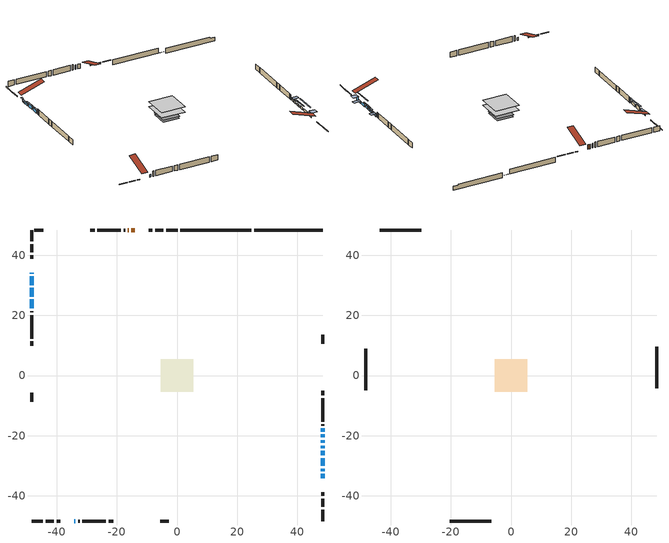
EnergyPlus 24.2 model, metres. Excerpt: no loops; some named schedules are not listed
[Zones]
conditioned space
 floor outside (Floor1 construction): -0.9,-0.9 -0.9,0.9 0.9,0.9 0.9,-0.9 z1.42
 floor adiabatic (AdiabaticFloorConstruction): -5.45,-5.45 -5.45,5.45 5.45,5.45 5.45,-5.45 z1.42
 floor foundation (Slab1 construction): -3.71,-3.71 -3.71,3.71 3.71,3.71 3.71,-3.71 z-1.81
 floor foundation (Slab1 construction 1): -3.78,-3.78 -3.78,3.78 3.78,3.78 3.78,-3.78 z-0.87
 wall outside (RimJoist1 construction): 0.17,48.36 -3.57,48.36 / -48.36,-48.36 -44.61,-48.36 / -48.36,48.36 -48.36,44.61 / 48.36,-48.36 48.36,-44.61 z1.42:1.72
 wall outside (RimJoist2 construction): -4.5,48.36 -7.22,48.36 / -43.69,-48.36 -40.97,-48.36 / -48.36,43.69 -48.36,40.97 / 48.36,-43.69 48.36,-40.97 z1.42:1.72
 wall outside (RimJoist3 construction): -8.15,48.36 -9.33,48.36 / -40.04,-48.36 -38.86,-48.36 / -48.36,40.04 -48.36,38.86 / 48.36,-40.04 48.36,-38.86 z1.42:1.72
 wall outside (AdiabaticWallConstruction 1): -13.98,48.36 -15.13,48.36 / -16.06,48.36 -16.35,48.36 z1.42:3.45
 wall outside (AdiabaticWallConstruction): -48.36,34.2 -48.36,33.9 z1.42:2.59; 48.36,-34.2 48.36,-32.73 z1.42:3.35; 48.36,-31.8 48.36,-30.94 z1.42:2.03; -34.2,-48.36 -33.77,-48.36 z1.42:2.64; 48.36,-30.01 48.36,-27.47 z1.42:2.44; -48.36,32.97 -48.36,30.02 z1.42:2.39; 48.36,-26.54 48.36,-25.07 / -48.36,25.27 -48.36,22.33 z1.42:2.54; 48.36,-24.14 48.36,-23.27 / 48.36,-22.35 48.36,-21.48 z1.42:2.18; -48.36,29.1 -48.36,26.2 z1.42:3.05; 48.36,-20.55 48.36,-19.6 z1.42:2.52; 48.36,-18.67 48.36,-17.6 z1.42:2.49
 wall outside (Wall1 construction): -17.28,48.36 -17.72,48.36 / -32.84,-48.36 -32.4,-48.36 / -48.36,21.4 -48.36,20.96 / 48.36,-16.67 48.36,-16.24 z1.42:3.86
 wall outside (Wall2 construction): -18.65,48.36 -26.44,48.36 / -31.48,-48.36 -23.68,-48.36 / -48.36,20.03 -48.36,12.24 / 48.36,-15.31 48.36,-7.51 z1.42:3.86
 wall outside (Wall3 construction): -27.37,48.36 -28.87,48.36 / -22.75,-48.36 -21.25,-48.36 / -48.36,11.31 -48.36,9.81 / 48.36,-6.58 48.36,-5.09 z1.42:3.86
 wall outside (Wall5 construction): -44.48,48.36 -47.43,48.36 / -5.64,-48.36 -2.69,-48.36 / -48.36,-5.8 -48.36,-8.76 / 48.36,10.53 48.36,13.48 z1.42:3.86
 wall foundation (FoundationWall1 construction): 25.65,48.36,-1.81 25.65,48.36,0.48 46.09,48.36,0.48 46.09,48.36,0.02 48.36,48.36,0.02 48.36,48.36,-1.81
 wall foundation (FoundationWall2 construction): 1.1,48.36,-0.87 1.1,48.36,1.42 22.25,48.36,1.42 22.25,48.36,-0.77 24.73,48.36,-0.77 24.73,48.36,-0.87
 window (WindowConstruction 7): -48.36,34.2 -48.36,33.9 z1.42:2.59
 window (WindowConstruction 6): 48.36,-34.2 48.36,-32.73 z1.42:3.35
 window (WindowConstruction 9): 48.36,-31.8 48.36,-30.94 z1.42:2.03
 window (WindowConstruction 10): -34.2,-48.36 -33.77,-48.36 z1.42:2.64
 window (WindowConstruction 11): 48.36,-30.01 48.36,-27.47 z1.42:2.43
 window (WindowConstruction 12): -48.36,32.97 -48.36,30.03 z1.42:2.39
 window (WindowConstruction): 48.36,-26.54 48.36,-25.07 z1.42:2.54
 window (WindowConstruction 1): 48.36,-24.14 48.36,-23.27 z1.42:2.18
 window (WindowConstruction 2): 48.36,-22.35 48.36,-21.48 z1.42:2.18
 window (WindowConstruction 3): -48.36,29.1 -48.36,26.2 z1.42:3.04
 window (WindowConstruction 4): -48.36,25.27 -48.36,22.33 z1.42:2.54
 window (WindowConstruction 8): 48.36,-20.55 48.36,-19.6 z1.42:2.52
 window (WindowConstruction 5): 48.36,-18.67 48.36,-17.6 z1.42:2.49
 door (Door): -13.98,48.36 -15.13,48.36 z1.42:3.45
 door (Door 1): -16.06,48.36 -16.35,48.36 z1.42:3.45
 ceiling adiabatic (AdiabaticFloorConstruction): 5.45,-5.45 5.45,5.45 -5.45,5.45 -5.45,-5.45 z1.42
attic - vented
 floor to conditioned space (Floor2 construction Reversed): -5.45,-5.45 -5.45,5.45 5.45,5.45 5.45,-5.45 z3.86
 wall outside (Wall4 construction): -29.8,48.36 -43.55,48.36 / -20.33,-48.36 -6.57,-48.36 / -48.36,8.88 -48.36,-4.87 / 48.36,-4.16 48.36,9.6 z1.42:3.86
 roof outside (Roof1 construction): -13.06,48.36,3.86 -13.06,37.74,7.4 -10.26,37.74,7.4 -10.26,48.36,3.86; -35.13,-48.36,3.86 -35.13,-37.74,7.4 -37.93,-37.74,7.4 -37.93,-48.36,3.86; -48.36,35.13,3.86 -37.74,35.13,7.4 -37.74,37.93,7.4 -48.36,37.93,3.86; 48.36,-35.13,3.86 37.74,-35.13,7.4 37.74,-37.93,7.4 48.36,-37.93,3.86
shading: -48.36,33.44 -48.36,34.66 -48.97,34.66 -48.97,33.44 z3.05; 48.36,-32.43 48.36,-34.5 50.8,-34.5 50.8,-32.43 z3.65; 48.36,-30.64 48.36,-32.1 51.41,-32.1 51.41,-30.64 z2.33; 48.36,-24.42 48.36,-33.06 48.66,-33.06 48.66,-24.42 z5.49; -48.36,29.73 -48.36,33.27 -48.97,33.27 -48.97,29.73 z2.68; 48.36,-24.16 48.36,-27.45 48.66,-27.45 48.66,-24.16 z3.45; 48.36,-22.05 48.36,-25.36 48.66,-25.36 48.66,-22.05 z3.4; 48.36,-20.57 48.36,-23.26 48.66,-23.26 48.66,-20.57 z3.09; -48.36,25.74 -48.36,29.56 -48.97,29.56 -48.97,25.74 z3.5; -48.36,21.42 -48.36,26.18 -48.66,26.18 -48.66,21.42 z3.45; 48.36,-19.4 48.36,-20.75 48.77,-20.75 48.77,-19.4 z2.72; 48.36,-17.3 48.36,-18.97 50.8,-18.97 50.8,-17.3 z2.79
[Building]
Building 1: Terrain=Suburbs
[Site:Location]
Halifax Intl AP_NS: Latitude {deg}=44.88; Longitude {deg}=-63.51; Time Zone {hr}=-4; Elevation {m}=145; Keep Site Location Information=Yes
[Site:GroundTemperature:Shallow]
3.15511, 1.33576, 1.19006, 2.05344, 5.51939, 8.9692, 11.96, 13.8546, 14.0156, 12.4746, 9.56009, 6.2161
[Site:WaterMainsTemperature]
Calculation Method=Schedule; Temperature Schedule=mains temperature schedule
[Material] Roughness=Rough; Thermal Absorptance=0.9
Name | Thickness {m} | Conductivity {W/m-K} | Density {kg/m3} | Specific Heat {J/kg-K} | Solar Absorptance | Visible Absorptance
asphalt or fiberglass shingles | 0.00635 | 0.162714 | 1121.4 | 1465.45 | 0.4 | 0.4
ceiling loosefill ins | 0.169333 | 0.0480833 | 16.02 | 1046.75 | 0.7 | 0.7
ceiling stud and cavity | 0.1397 | 0.078474 | 65.682 | 1177.47 | 0.7 | 0.7
concrete 4.0 in. | 0.1016 | 1.803125 | 2242.8 | 837.4 | 0.7 | 0.7
concrete 8.0 in. | 0.2032 | 1.803125 | 2242.8 | 837.4 | 0.7 | 0.7
door material | 0.04445 | 0.188738 | 512.64 | 1214.23 | 0.7 | 0.7
exterior vertical ins | 0.0813282 | 0.029427 | 32.04 | 1214.23 | 0.7 | 0.7
floor covering | 0.0127 | 0.0433444 | 54.468 | 1339.84 | 0.6 | 0.6
floor rigid ins; wall rigid ins | 0.051816 | 0.029427 | 32.04 | 1214.23 | 0.7 | 0.7
floor rigid ins 1; wall rigid ins 1 | 0.512978 | 0.029427 | 32.04 | 1214.23 | 0.7 | 0.7
floor stud and cavity | 0.1397 | 0.0835838 | 92.3553 | 1139.71 | 0.7 | 0.7
floor stud and cavity 1 | 0.1397 | 1.75129 | 37.0049 | 1207.88 | 0.7 | 0.7
furniture material conditioned space 1 | 0.1524 | 0.115458 | 640.8 | 1214.23 | 0.6 | 0.6
gypsum board | 0.0127 | 0.160291 | 801 | 837.4 | 0.6 | 0.6
gypsum board 1 | 0.0127 | 0.160291 | 801 | 837.4 | 0.7 | 0.7
osb sheathing 0.5 in. | 0.0127 | 0.115458 | 512.64 | 1214.23 | 0.7 | 0.7
osb sheathing 0.75 in. | 0.01905 | 0.115458 | 512.64 | 1214.23 | 0.7 | 0.7
osb sheathing 2.0 in. | 0.0508 | 0.115458 | 512.64 | 1214.23 | 0.7 | 0.7
rim joist rigid ins | 0.103632 | 0.029427 | 32.04 | 1214.23 | 0.7 | 0.7
rim joist stud and cavity | 0.0508 | 0.0292721 | 125.044 | 1163.47 | 0.6 | 0.6
rim joist stud and cavity 1 | 0.0508 | 0.0629116 | 125.044 | 1163.47 | 0.6 | 0.6
rim joist stud and cavity 2 | 0.0508 | 0.0589281 | 125.044 | 1163.47 | 0.6 | 0.6
wall stud and cavity | 0.1397 | 0.583408 | 139.0536 | 1170.24 | 0.7 | 0.7
wall stud and cavity 1 | 0.1397 | 0.196872 | 139.0536 | 1170.24 | 0.7 | 0.7
wall stud and cavity 2 | 0.1397 | 0.21101 | 139.0536 | 1170.24 | 0.7 | 0.7
wall stud and cavity 3 | 0.0889 | 6.9971 | 50.32683 | 1063.81 | 0.6 | 0.6
wall stud and cavity 4 | 0.1397 | 0.187541 | 139.0536 | 1170.24 | 0.7 | 0.7
wall stud and cavity 5 | 0.0889 | 0.380278 | 52.3479 | 1209.89 | 0.7 | 0.7
wall stud and cavity 6 | 0.0889 | 0.391764 | 83.0341 | 1211.67 | 0.7 | 0.7
wood siding | 0.0254 | 0.102417 | 544.68 | 1172.36 | 0.4 | 0.4
wood siding 1 | 0.00254 | 0.102417 | 544.68 | 1172.36 | 0.4 | 0.4
wood siding 2; wood siding 3; wood siding 4 | 0.0254 | 0.102417 | 544.68 | 1172.36 | 0.7 | 0.7
[WindowMaterial:SimpleGlazingSystem]
Name | U-Factor {W/m2-K} | Solar Heat Gain Coefficient
WindowMaterial | 2.84979 | 0.66
WindowMaterial 1 | 3.03659 | 0.48
WindowMaterial 2 | 3.29438 | 0.7
WindowMaterial 3 | 3.003662 | 0.54
WindowMaterial 4 | 2.9395 | 0.62
WindowMaterial 5 | 3.318791 | 0.53
WindowMaterial 6 | 3.30346 | 0.65
WindowMaterial 7 | 3.04284 | 0.46
WindowMaterial 8 | 2.98833 | 0.56
WindowMaterial 9 | 2.84865 | 0.65
[Construction]
AdiabaticFloorConstruction: floor stud and cavity 1, floor rigid ins 1, osb sheathing 0.75 in., floor covering
AdiabaticWallConstruction: wood siding 3, wall rigid ins 1, wall stud and cavity 5, gypsum board
AdiabaticWallConstruction 1: wood siding 4, wall rigid ins 1, wall stud and cavity 5, gypsum board
Door; Door 1: door material
Floor1 construction: floor stud and cavity, floor rigid ins, osb sheathing 0.75 in., floor covering
Floor2 construction Reversed: gypsum board, ceiling stud and cavity, ceiling loosefill ins
FoundationWall1 construction: concrete 8.0 in.
FoundationWall2 construction: concrete 8.0 in., gypsum board 1
furniture construction conditioned space 1: furniture material conditioned space 1
PartitionWallConstruction: gypsum board, wall stud and cavity 6, gypsum board
RimJoist1 construction: wood siding 2, osb sheathing 2.0 in., rim joist stud and cavity
RimJoist2 construction: wood siding 2, rim joist rigid ins, osb sheathing 2.0 in., rim joist stud and cavity 1
RimJoist3 construction: wood siding 2, rim joist rigid ins, osb sheathing 2.0 in., rim joist stud and cavity 2
Roof1 construction: asphalt or fiberglass shingles
Slab1 construction; Slab1 construction 1: concrete 4.0 in.
Wall1 construction: wood siding, wall rigid ins, osb sheathing 0.5 in., wall stud and cavity, gypsum board
Wall2 construction: wood siding, wall rigid ins, osb sheathing 0.5 in., wall stud and cavity 1, gypsum board
Wall3 construction: wood siding, wall rigid ins, osb sheathing 0.5 in., wall stud and cavity 2, gypsum board
Wall4 construction: wood siding 1, wall stud and cavity 3
Wall5 construction: wood siding, wall rigid ins, osb sheathing 0.5 in., wall stud and cavity 4, gypsum board
WindowConstruction; WindowConstruction 4: WindowMaterial
WindowConstruction 1; WindowConstruction 2: WindowMaterial 1
WindowConstruction 10; WindowConstruction 9: WindowMaterial 7
WindowConstruction 11: WindowMaterial 8
WindowConstruction 12: WindowMaterial 9
WindowConstruction 3: WindowMaterial 2
WindowConstruction 5: WindowMaterial 3
WindowConstruction 6: WindowMaterial 4
WindowConstruction 7: WindowMaterial 5
WindowConstruction 8: WindowMaterial 6
[Zone] Multiplier=1; Part of Total Floor Area=Yes
Name | Volume {m3}
attic - vented | 68.3057
conditioned space | 550.7
[Space]
Name | Zone | Volume {m3}
attic - vented 1 | attic - vented | 68.3057
conditioned space 1 | conditioned space | 550.7
[ZoneInfiltration:EffectiveLeakageArea]
infil attic - vented 1: Zone or Space=attic - vented 1; Schedule=Always On Discrete; Effective Air Leakage Area {cm2}=4258.03; Stack Coefficient=0.000415712; Wind Coefficient=1.37758e-05
[ZoneMixing]
whole house fan mix: Zone or Space=attic - vented; Schedule=Always On Continuous; Design Flow Rate Calculation Method=Flow/Zone; Design Flow Rate {m3/s}=0; Source Zone or Space=conditioned space
[SurfaceProperty:ExposedFoundationPerimeter] Exposed Perimeter Calculation Method=TotalExposedPerimeter
Name | Total Exposed Perimeter {m}
Slab1 | 22.708
Slab1 1 | 23.622
[InternalMass] Zone or ZoneList=conditioned space; Space or SpaceList=conditioned space 1
Name | Construction | Surface Area {m2}
furniture mass conditioned space 1 | furniture construction conditioned space 1 | 93.6841
partition wall mass | PartitionWallConstruction | 234.21
[Lights]
interior lighting: Zone or ZoneList or Space or SpaceList=conditioned space 1; Schedule=interior lighting schedule; Design Level Calculation Method=LightingLevel; Lighting Level {W}=343.2; Return Air Fraction=0; Fraction Radiant=0.6; Fraction Visible=0.2; Fraction Replaceable=1
[People]
occupants: Zone or ZoneList or Space or SpaceList=conditioned space 1; Number of People Schedule=occupants schedule; Number of People Calculation Method=People; Number of People=3; Fraction Radiant=0.314171; Sensible Heat Fraction=0.56303; Activity Level Schedule=occupants activity schedule; Carbon Dioxide Generation Rate {m3/s-W}=0; Enable ASHRAE 55 Comfort Warnings=No; Mean Radiant Temperature Calculation Type=EnclosureAveraged
[ElectricEquipment] Zone or ZoneList or Space or SpaceList=conditioned space 1; Design Level Calculation Method=EquipmentLevel
Name | Schedule | Design Level {W} | Fraction Latent | Fraction Radiant | Fraction Lost
clothes dryer | clothes dryer schedule | 140.772 | 0.015 | 0.081 | 0.85
clothes washer | clothes washer schedule | 32.1985 | 0.03 | 0.162 | 0.7
cooking range | cooking range schedule | 215.147 | 0.08 | 0.432 | 0.2
dishwasher | dishwasher schedule | 66.8632 | 0.3 | 0.18 | 0.4
fridge | fridge schedule | 72.9452 | 0 | 0.6 | 0
mech vent bath fan 0 | mech vent bath fan 0 schedule | 50.2 | 0 | 0 | 1
mech vent bath fan 1 | mech vent bath fan 1 schedule | 50.2 | 0 | 0 | 1
mech vent house fan | mech vent house fan schedule | 21.08 | 0 | 0 | 0.5
mech vent house fan cfis | mech vent house fan cfis schedule | 0 | 0 | 0 | 0
misc plug loads | misc plug loads schedule | 494.7 | 0.045 | 0.513 | 0.1
whole house fan | Always On Discrete | 0 | 0 | 0 | 1
[OtherEquipment] Zone or ZoneList or Space or SpaceList=conditioned space 1; Design Level Calculation Method=EquipmentLevel
Name | Fuel Type | Schedule | Design Level {W} | Fraction Latent | Fraction Radiant | Fraction Lost
clothes dryer 1 | Electricity | clothes dryer schedule | 0 | 0.015 | 0.081 | 0.85
cooking range 1 | Electricity | cooking range schedule | 0 | 0.08 | 0.432 | 0.2
general water use latent | None | general water use schedule | 62.594 | 1 | 0 | 0
general water use sensible | None | general water use schedule | -61.6891 | 0 | 0.6 | 0
mech vent house fan latent load | None | Always On Discrete | 0 | 1 | 0 | 0
mech vent house fan sensible load | None | Always On Discrete | 0 | 0 | 0 | 0
water heater energy adjustment1 | Electricity | Always On Discrete | 0.01 | 0 | 0 | 1
[ZoneInfiltration:DesignFlowRate] Zone or ZoneList or Space or SpaceList=conditioned space 1; Schedule=Always On Discrete; Design Flow Rate Calculation Method=Flow/Zone; Design Flow Rate {m3/s}=0
infil flow; natural vent flow; whole house fan flow
[Foundation:Kiva] Initial Indoor Air Temperature {C}=18; Wall Depth Below Slab {m}=0.2032
Name | Wall Height Above Grade {m} | Custom Block Material Name 1 | Custom Block Depth 1 {m} | Custom Block X Position 1 {m} | Custom Block Z Position 1 {m}
Foundation Kiva 1 | 0.479999
Foundation Kiva 2 | 1.42 | exterior vertical ins | 2.28999 | 0.2159 | 0
[Foundation:Kiva:Settings]
Soil Conductivity {W/m-K}=0.849921; Soil Density {kg/m3}=1842.3; Soil Specific Heat {J/kg-K}=418.7; Ground Solar Absorptivity=0.9; Ground Thermal Absorptivity=0.9; Ground Surface Roughness {m}=0.03; Far-Field Width {m}=40; Deep-Ground Boundary Condition=ZeroFlux; Deep-Ground Depth {m}=40; Minimum Cell Dimension {m}=0.2; Maximum Cell Growth Coefficient=3; Simulation Timestep=Timestep
[Exterior:Lights]
exterior lighting: Schedule=exterior lighting schedule; Design Level {W}=75.6
[Schedule:Constant]
Name | Hourly Value
Always On Continuous; mech vent house fan schedule; mech vent house fan cfis schedule; Always On Discrete | 1
occupants activity schedule | 117.228
fridge schedule | 0
[Schedule:Week:Daily]
interior lighting schedule Week Rule - Jan1-Jan27: interior lighting schedule day, interior lighting schedule day, interior lighting schedule day, interior lighting schedule day, interior lighting schedule day, interior lighting schedule day, interior lighting schedule day, interior lighting schedule default day, interior lighting schedule default day, interior lighting schedule default day, interior lighting schedule default day, interior lighting schedule default day
interior lighting schedule Week Rule - Jan28-Feb3: interior lighting schedule day, interior lighting schedule day, interior lighting schedule day, interior lighting schedule day, interior lighting schedule day 1, interior lighting schedule day 1, interior lighting schedule day 1, interior lighting schedule default day, interior lighting schedule default day, interior lighting schedule default day, interior lighting schedule default day, interior lighting schedule default day
interior lighting schedule Week Rule - Feb4-Feb24: interior lighting schedule day 1, interior lighting schedule day 1, interior lighting schedule day 1, interior lighting schedule day 1, interior lighting schedule day 1, interior lighting schedule day 1, interior lighting schedule day 1, interior lighting schedule default day, interior lighting schedule default day, interior lighting schedule default day, interior lighting schedule default day, interior lighting schedule default day
interior lighting schedule Week Rule - Feb25-Mar3: interior lighting schedule day 1, interior lighting schedule day 1, interior lighting schedule day 1, interior lighting schedule day 1, interior lighting schedule day 2, interior lighting schedule day 2, interior lighting schedule day 2, interior lighting schedule default day, interior lighting schedule default day, interior lighting schedule default day, interior lighting schedule default day, interior lighting schedule default day
interior lighting schedule Week Rule - Mar4-Mar31: interior lighting schedule day 2, interior lighting schedule day 2, interior lighting schedule day 2, interior lighting schedule day 2, interior lighting schedule day 2, interior lighting schedule day 2, interior lighting schedule day 2, interior lighting schedule default day, interior lighting schedule default day, interior lighting schedule default day, interior lighting schedule default day, interior lighting schedule default day
interior lighting schedule Week Rule - Apr1-Apr28: interior lighting schedule day 3, interior lighting schedule day 3, interior lighting schedule day 3, interior lighting schedule day 3, interior lighting schedule day 3, interior lighting schedule day 3, interior lighting schedule day 3, interior lighting schedule default day, interior lighting schedule default day, interior lighting schedule default day, interior lighting schedule default day, interior lighting schedule default day
interior lighting schedule Week Rule - Apr29-May5: interior lighting schedule day 3, interior lighting schedule day 3, interior lighting schedule day 4, interior lighting schedule day 4, interior lighting schedule day 4, interior lighting schedule day 4, interior lighting schedule day 4, interior lighting schedule default day, interior lighting schedule default day, interior lighting schedule default day, interior lighting schedule default day, interior lighting schedule default day
interior lighting schedule Week Rule - May6-May26: interior lighting schedule day 4, interior lighting schedule day 4, interior lighting schedule day 4, interior lighting schedule day 4, interior lighting schedule day 4, interior lighting schedule day 4, interior lighting schedule day 4, interior lighting schedule default day, interior lighting schedule default day, interior lighting schedule default day, interior lighting schedule default day, interior lighting schedule default day
interior lighting schedule Week Rule - May27-Jun2: interior lighting schedule day 4, interior lighting schedule day 4, interior lighting schedule day 4, interior lighting schedule day 4, interior lighting schedule day 4, interior lighting schedule day 5, interior lighting schedule day 5, interior lighting schedule default day, interior lighting schedule default day, interior lighting schedule default day, interior lighting schedule default day, interior lighting schedule default day
interior lighting schedule Week Rule - Jun3-Jun30: interior lighting schedule day 5, interior lighting schedule day 5, interior lighting schedule day 5, interior lighting schedule day 5, interior lighting schedule day 5, interior lighting schedule day 5, interior lighting schedule day 5, interior lighting schedule default day, interior lighting schedule default day, interior lighting schedule default day, interior lighting schedule default day, interior lighting schedule default day
interior lighting schedule Week Rule - Jul1-Jul28: interior lighting schedule day 6, interior lighting schedule day 6, interior lighting schedule day 6, interior lighting schedule day 6, interior lighting schedule day 6, interior lighting schedule day 6, interior lighting schedule day 6, interior lighting schedule default day, interior lighting schedule default day, interior lighting schedule default day, interior lighting schedule default day, interior lighting schedule default day
interior lighting schedule Week Rule - Jul29-Aug4: interior lighting schedule day 6, interior lighting schedule day 6, interior lighting schedule day 6, interior lighting schedule day 7, interior lighting schedule day 7, interior lighting schedule day 7, interior lighting schedule day 7, interior lighting schedule default day, interior lighting schedule default day, interior lighting schedule default day, interior lighting schedule default day, interior lighting schedule default day
interior lighting schedule Week Rule - Aug5-Aug25: interior lighting schedule day 7, interior lighting schedule day 7, interior lighting schedule day 7, interior lighting schedule day 7, interior lighting schedule day 7, interior lighting schedule day 7, interior lighting schedule day 7, interior lighting schedule default day, interior lighting schedule default day, interior lighting schedule default day, interior lighting schedule default day, interior lighting schedule default day
interior lighting schedule Week Rule - Aug26-Sep1: interior lighting schedule day 7, interior lighting schedule day 7, interior lighting schedule day 7, interior lighting schedule day 7, interior lighting schedule day 7, interior lighting schedule day 7, interior lighting schedule day 8, interior lighting schedule default day, interior lighting schedule default day, interior lighting schedule default day, interior lighting schedule default day, interior lighting schedule default day
interior lighting schedule Week Rule - Sep2-Sep29: interior lighting schedule day 8, interior lighting schedule day 8, interior lighting schedule day 8, interior lighting schedule day 8, interior lighting schedule day 8, interior lighting schedule day 8, interior lighting schedule day 8, interior lighting schedule default day, interior lighting schedule default day, interior lighting schedule default day, interior lighting schedule default day, interior lighting schedule default day
interior lighting schedule Week Rule - Sep30-Oct6: interior lighting schedule day 8, interior lighting schedule day 9, interior lighting schedule day 9, interior lighting schedule day 9, interior lighting schedule day 9, interior lighting schedule day 9, interior lighting schedule day 9, interior lighting schedule default day, interior lighting schedule default day, interior lighting schedule default day, interior lighting schedule default day, interior lighting schedule default day
interior lighting schedule Week Rule - Oct7-Oct27: interior lighting schedule day 9, interior lighting schedule day 9, interior lighting schedule day 9, interior lighting schedule day 9, interior lighting schedule day 9, interior lighting schedule day 9, interior lighting schedule day 9, interior lighting schedule default day, interior lighting schedule default day, interior lighting schedule default day, interior lighting schedule default day, interior lighting schedule default day
interior lighting schedule Week Rule - Oct28-Nov3: interior lighting schedule day 9, interior lighting schedule day 9, interior lighting schedule day 9, interior lighting schedule day 9, interior lighting schedule day 10, interior lighting schedule day 10, interior lighting schedule day 10, interior lighting schedule default day, interior lighting schedule default day, interior lighting schedule default day, interior lighting schedule default day, interior lighting schedule default day
interior lighting schedule Week Rule - Nov4-Nov24: interior lighting schedule day 10, interior lighting schedule day 10, interior lighting schedule day 10, interior lighting schedule day 10, interior lighting schedule day 10, interior lighting schedule day 10, interior lighting schedule day 10, interior lighting schedule default day, interior lighting schedule default day, interior lighting schedule default day, interior lighting schedule default day, interior lighting schedule default day
interior lighting schedule Week Rule - Nov25-Dec1: interior lighting schedule day 10, interior lighting schedule day 10, interior lighting schedule day 10, interior lighting schedule day 10, interior lighting schedule day 10, interior lighting schedule day 10, interior lighting schedule day 11, interior lighting schedule default day, interior lighting schedule default day, interior lighting schedule default day, interior lighting schedule default day, interior lighting schedule default day
interior lighting schedule Week Rule - Dec2-Dec31: interior lighting schedule day 11, interior lighting schedule day 11, interior lighting schedule day 11, interior lighting schedule day 11, interior lighting schedule day 11, interior lighting schedule day 11, interior lighting schedule day 11, interior lighting schedule default day, interior lighting schedule default day, interior lighting schedule default day, interior lighting schedule default day, interior lighting schedule default day
occupants schedule Week Rule - Jan1-Dec31: occupants schedule day, occupants schedule day, occupants schedule day, occupants schedule day, occupants schedule day, occupants schedule day, occupants schedule day, occupants schedule default day, occupants schedule default day, occupants schedule default day, occupants schedule default day, occupants schedule default day
clothes dryer schedule Week Rule - Jan1-Dec31: clothes dryer schedule day, clothes dryer schedule day, clothes dryer schedule day, clothes dryer schedule day, clothes dryer schedule day, clothes dryer schedule day, clothes dryer schedule day, clothes dryer schedule default day, clothes dryer schedule default day, clothes dryer schedule default day, clothes dryer schedule default day, clothes dryer schedule default day
clothes washer schedule Week Rule - Jan1-Dec31: clothes washer schedule day, clothes washer schedule day, clothes washer schedule day, clothes washer schedule day, clothes washer schedule day, clothes washer schedule day, clothes washer schedule day, clothes washer schedule default day, clothes washer schedule default day, clothes washer schedule default day, clothes washer schedule default day, clothes washer schedule default day
cooking range schedule Week Rule - Jan1-Dec31: cooking range schedule day, cooking range schedule day, cooking range schedule day, cooking range schedule day, cooking range schedule day, cooking range schedule day, cooking range schedule day, cooking range schedule default day, cooking range schedule default day, cooking range schedule default day, cooking range schedule default day, cooking range schedule default day
dishwasher schedule Week Rule - Jan1-Dec31: dishwasher schedule day, dishwasher schedule day, dishwasher schedule day, dishwasher schedule day, dishwasher schedule day, dishwasher schedule day, dishwasher schedule day, dishwasher schedule default day, dishwasher schedule default day, dishwasher schedule default day, dishwasher schedule default day, dishwasher schedule default day
mech vent bath fan 0 schedule Week Rule - Jan1-Dec31: mech vent bath fan 0 schedule day, mech vent bath fan 0 schedule day, mech vent bath fan 0 schedule day, mech vent bath fan 0 schedule day, mech vent bath fan 0 schedule day, mech vent bath fan 0 schedule day, mech vent bath fan 0 schedule day, mech vent bath fan 0 schedule default day, mech vent bath fan 0 schedule default day, mech vent bath fan 0 schedule default day, mech vent bath fan 0 schedule default day, mech vent bath fan 0 schedule default day
mech vent bath fan 1 schedule Week Rule - Jan1-Dec31: mech vent bath fan 1 schedule day, mech vent bath fan 1 schedule day, mech vent bath fan 1 schedule day, mech vent bath fan 1 schedule day, mech vent bath fan 1 schedule day, mech vent bath fan 1 schedule day, mech vent bath fan 1 schedule day, mech vent bath fan 1 schedule default day, mech vent bath fan 1 schedule default day, mech vent bath fan 1 schedule default day, mech vent bath fan 1 schedule default day, mech vent bath fan 1 schedule default day
misc plug loads schedule Week Rule - Jan1-Dec31: misc plug loads schedule day, misc plug loads schedule day, misc plug loads schedule day, misc plug loads schedule day, misc plug loads schedule day, misc plug loads schedule day, misc plug loads schedule day, misc plug loads schedule default day, misc plug loads schedule default day, misc plug loads schedule default day, misc plug loads schedule default day, misc plug loads schedule default day
general water use schedule Week Rule - Jan1-Dec31: general water use schedule day, general water use schedule day, general water use schedule day, general water use schedule day, general water use schedule day, general water use schedule day, general water use schedule day, general water use schedule default day, general water use schedule default day, general water use schedule default day, general water use schedule default day, general water use schedule default day
exterior lighting schedule Week Rule - Jan1-Jan27: exterior lighting schedule day, exterior lighting schedule day, exterior lighting schedule day, exterior lighting schedule day, exterior lighting schedule day, exterior lighting schedule day, exterior lighting schedule day, exterior lighting schedule default day, exterior lighting schedule default day, exterior lighting schedule default day, exterior lighting schedule default day, exterior lighting schedule default day
exterior lighting schedule Week Rule - Jan28-Feb3: exterior lighting schedule day, exterior lighting schedule day, exterior lighting schedule day, exterior lighting schedule day, exterior lighting schedule day 1, exterior lighting schedule day 1, exterior lighting schedule day 1, exterior lighting schedule default day, exterior lighting schedule default day, exterior lighting schedule default day, exterior lighting schedule default day, exterior lighting schedule default day
exterior lighting schedule Week Rule - Feb4-Feb24: exterior lighting schedule day 1, exterior lighting schedule day 1, exterior lighting schedule day 1, exterior lighting schedule day 1, exterior lighting schedule day 1, exterior lighting schedule day 1, exterior lighting schedule day 1, exterior lighting schedule default day, exterior lighting schedule default day, exterior lighting schedule default day, exterior lighting schedule default day, exterior lighting schedule default day
exterior lighting schedule Week Rule - Feb25-Mar3: exterior lighting schedule day 1, exterior lighting schedule day 1, exterior lighting schedule day 1, exterior lighting schedule day 1, exterior lighting schedule day 2, exterior lighting schedule day 2, exterior lighting schedule day 2, exterior lighting schedule default day, exterior lighting schedule default day, exterior lighting schedule default day, exterior lighting schedule default day, exterior lighting schedule default day
exterior lighting schedule Week Rule - Mar4-Mar31: exterior lighting schedule day 2, exterior lighting schedule day 2, exterior lighting schedule day 2, exterior lighting schedule day 2, exterior lighting schedule day 2, exterior lighting schedule day 2, exterior lighting schedule day 2, exterior lighting schedule default day, exterior lighting schedule default day, exterior lighting schedule default day, exterior lighting schedule default day, exterior lighting schedule default day
exterior lighting schedule Week Rule - Apr1-Apr28: exterior lighting schedule day 3, exterior lighting schedule day 3, exterior lighting schedule day 3, exterior lighting schedule day 3, exterior lighting schedule day 3, exterior lighting schedule day 3, exterior lighting schedule day 3, exterior lighting schedule default day, exterior lighting schedule default day, exterior lighting schedule default day, exterior lighting schedule default day, exterior lighting schedule default day
exterior lighting schedule Week Rule - Apr29-May5: exterior lighting schedule day 3, exterior lighting schedule day 3, exterior lighting schedule day 4, exterior lighting schedule day 4, exterior lighting schedule day 4, exterior lighting schedule day 4, exterior lighting schedule day 4, exterior lighting schedule default day, exterior lighting schedule default day, exterior lighting schedule default day, exterior lighting schedule default day, exterior lighting schedule default day
exterior lighting schedule Week Rule - May6-May26: exterior lighting schedule day 4, exterior lighting schedule day 4, exterior lighting schedule day 4, exterior lighting schedule day 4, exterior lighting schedule day 4, exterior lighting schedule day 4, exterior lighting schedule day 4, exterior lighting schedule default day, exterior lighting schedule default day, exterior lighting schedule default day, exterior lighting schedule default day, exterior lighting schedule default day
exterior lighting schedule Week Rule - May27-Jun2: exterior lighting schedule day 4, exterior lighting schedule day 4, exterior lighting schedule day 4, exterior lighting schedule day 4, exterior lighting schedule day 4, exterior lighting schedule day 5, exterior lighting schedule day 5, exterior lighting schedule default day, exterior lighting schedule default day, exterior lighting schedule default day, exterior lighting schedule default day, exterior lighting schedule default day
exterior lighting schedule Week Rule - Jun3-Jun30: exterior lighting schedule day 5, exterior lighting schedule day 5, exterior lighting schedule day 5, exterior lighting schedule day 5, exterior lighting schedule day 5, exterior lighting schedule day 5, exterior lighting schedule day 5, exterior lighting schedule default day, exterior lighting schedule default day, exterior lighting schedule default day, exterior lighting schedule default day, exterior lighting schedule default day
exterior lighting schedule Week Rule - Jul1-Jul28: exterior lighting schedule day 6, exterior lighting schedule day 6, exterior lighting schedule day 6, exterior lighting schedule day 6, exterior lighting schedule day 6, exterior lighting schedule day 6, exterior lighting schedule day 6, exterior lighting schedule default day, exterior lighting schedule default day, exterior lighting schedule default day, exterior lighting schedule default day, exterior lighting schedule default day
[Schedule:Year]
interior lighting schedule: interior lighting schedule Week Rule - Jan1-Jan27, 1, 1, 1, 27, interior lighting schedule Week Rule - Jan28-Feb3, 1, 28, 2, 3, interior lighting schedule Week Rule - Feb4-Feb24, 2, 4, 2, 24, interior lighting schedule Week Rule - Feb25-Mar3, 2, 25, 3, 3, interior lighting schedule Week Rule - Mar4-Mar31, 3, 4, 3, 31, interior lighting schedule Week Rule - Apr1-Apr28, 4, 1, 4, 28, interior lighting schedule Week Rule - Apr29-May5, 4, 29, 5, 5, interior lighting schedule Week Rule - May6-May26, 5, 6, 5, 26, interior lighting schedule Week Rule - May27-Jun2, 5, 27, 6, 2, interior lighting schedule Week Rule - Jun3-Jun30, 6, 3, 6, 30, interior lighting schedule Week Rule - Jul1-Jul28, 7, 1, 7, 28, interior lighting schedule Week Rule - Jul29-Aug4, 7, 29, 8, 4, interior lighting schedule Week Rule - Aug5-Aug25, 8, 5, 8, 25, interior lighting schedule Week Rule - Aug26-Sep1, 8, 26, 9, 1, interior lighting schedule Week Rule - Sep2-Sep29, 9, 2, 9, 29, interior lighting schedule Week Rule - Sep30-Oct6, 9, 30, 10, 6, interior lighting schedule Week Rule - Oct7-Oct27, 10, 7, 10, 27, interior lighting schedule Week Rule - Oct28-Nov3, 10, 28, 11, 3, interior lighting schedule Week Rule - Nov4-Nov24, 11, 4, 11, 24, interior lighting schedule Week Rule - Nov25-Dec1, 11, 25, 12, 1, interior lighting schedule Week Rule - Dec2-Dec31, 12, 2, 12, 31
occupants schedule: occupants schedule Week Rule - Jan1-Dec31, 1, 1, 12, 31
clothes dryer schedule: clothes dryer schedule Week Rule - Jan1-Dec31, 1, 1, 12, 31
clothes washer schedule: clothes washer schedule Week Rule - Jan1-Dec31, 1, 1, 12, 31
cooking range schedule: cooking range schedule Week Rule - Jan1-Dec31, 1, 1, 12, 31
dishwasher schedule: dishwasher schedule Week Rule - Jan1-Dec31, 1, 1, 12, 31
mech vent bath fan 0 schedule: mech vent bath fan 0 schedule Week Rule - Jan1-Dec31, 1, 1, 12, 31
mech vent bath fan 1 schedule: mech vent bath fan 1 schedule Week Rule - Jan1-Dec31, 1, 1, 12, 31
misc plug loads schedule: misc plug loads schedule Week Rule - Jan1-Dec31, 1, 1, 12, 31
general water use schedule: general water use schedule Week Rule - Jan1-Dec31, 1, 1, 12, 31
exterior lighting schedule: exterior lighting schedule Week Rule - Jan1-Jan27, 1, 1, 1, 27, exterior lighting schedule Week Rule - Jan28-Feb3, 1, 28, 2, 3, exterior lighting schedule Week Rule - Feb4-Feb24, 2, 4, 2, 24, exterior lighting schedule Week Rule - Feb25-Mar3, 2, 25, 3, 3, exterior lighting schedule Week Rule - Mar4-Mar31, 3, 4, 3, 31, exterior lighting schedule Week Rule - Apr1-Apr28, 4, 1, 4, 28, exterior lighting schedule Week Rule - Apr29-May5, 4, 29, 5, 5, exterior lighting schedule Week Rule - May6-May26, 5, 6, 5, 26, exterior lighting schedule Week Rule - May27-Jun2, 5, 27, 6, 2, exterior lighting schedule Week Rule - Jun3-Jun30, 6, 3, 6, 30, exterior lighting schedule Week Rule - Jul1-Jul28, 7, 1, 7, 28, exterior lighting schedule Week Rule - Jul29-Aug4, 7, 29, 8, 4, exterior lighting schedule Week Rule - Aug5-Aug25, 8, 5, 8, 25, exterior lighting schedule Week Rule - Aug26-Sep1, 8, 26, 9, 1, exterior lighting schedule Week Rule - Sep2-Sep29, 9, 2, 9, 29, exterior lighting schedule Week Rule - Sep30-Oct6, 9, 30, 10, 6, exterior lighting schedule Week Rule - Oct7-Oct27, 10, 7, 10, 27, exterior lighting schedule Week Rule - Oct28-Nov3, 10, 28, 11, 3, exterior lighting schedule Week Rule - Nov4-Nov24, 11, 4, 11, 24, exterior lighting schedule Week Rule - Nov25-Dec1, 11, 25, 12, 1, exterior lighting schedule Week Rule - Dec2-Dec31, 12, 2, 12, 31
[Schedule:Compact]
mains temperature schedule: Through: 01/01, For: AllDays, Until: 24:00, 7.41, Through: 01/02, For: AllDays, Until: 24:00, 7.34833, Through: 01/03, For: AllDays, Until: 24:00, 7.28778, Through: 01/04, For: AllDays, Until: 24:00, 7.22889, Through: 01/05, For: AllDays, Until: 24:00, 7.17056, Through: 01/06, For: AllDays, Until: 24:00, 7.11333, Through: 01/07, For: AllDays, Until: 24:00, 7.05722, Through: 01/08, For: AllDays, Until: 24:00, 7.00167, Through: 01/09, For: AllDays, Until: 24:00, 6.94778, Through: 01/10, For: AllDays, Until: 24:00, 6.895, Through: 01/11, For: AllDays, Until: 24:00, 6.84333, Through: 01/12, For: AllDays, Until: 24:00, 6.79278, Through: 01/13, For: AllDays, Until: 24:00, 6.74389, Through: 01/14, For: AllDays, Until: 24:00, 6.69556, Through: 01/15, For: AllDays, Until: 24:00, 6.64889, Through: 01/16, For: AllDays, Until: 24:00, 6.60278, Through: 01/17, For: AllDays, Until: 24:00, 6.55833, Through: 01/18, For: AllDays, Until: 24:00, 6.515, Through: 01/19, For: AllDays, Until: 24:00, 6.47333, Through: 01/20, For: AllDays, Until: 24:00, 6.43278, Through: 01/21, For: AllDays, Until: 24:00, 6.39333, Through: 01/22, For: AllDays, Until: 24:00, 6.355, Through: 01/23, For: AllDays, Until: 24:00, 6.31833, Through: 01/24, For: AllDays, Until: 24:00, 6.28278, Through: 01/25, For: AllDays, Until: 24:00, 6.24889, Through: 01/26, For: AllDays, Until: 24:00, 6.21611, Through: 01/27, For: AllDays, Until: 24:00, 6.18444, Through: 01/28, For: AllDays, Until: 24:00, 6.15444, Through: 01/29, For: AllDays, Until: 24:00, 6.12556, Through: 01/30, For: AllDays, Until: 24:00, 6.09833, Through: 01/31, For: AllDays, Until: 24:00, 6.07222, Through: 02/01, For: AllDays, Until: 24:00, 6.04778, Through: 02/02, For: AllDays, Until: 24:00, 6.02444, Through: 02/03, For: AllDays, Until: 24:00, 6.00278, Through: 02/04, For: AllDays, Until: 24:00, 5.98222, Through: 02/05, For: AllDays, Until: 24:00, 5.96333, Through: 02/06, For: AllDays, Until: 24:00, 5.94556, Through: 02/07, For: AllDays, Until: 24:00, 5.92944, Through: 02/08, For: AllDays, Until: 24:00, 5.915, Through: 02/09, For: AllDays, Until: 24:00, 5.90167, Through: 02/10, For: AllDays, Until: 24:00, 5.89, Through: 02/11, For: AllDays, Until: 24:00, 5.87944, Through: 02/12, For: AllDays, Until: 24:00, 5.87056, Through: 02/13, For: AllDays, Until: 24:00, 5.86333, Through: 02/14, For: AllDays, Until: 24:00, 5.85722, Through: 02/15, For: AllDays, Until: 24:00, 5.85278, Through: 02/16, For: AllDays, Until: 24:00, 5.84944, Through: 02/17, For: AllDays, Until: 24:00, 5.84833, Through: 02/18, For: AllDays, Until: 24:00, 5.84778, Through: 02/19, For: AllDays, Until: 24:00, 5.84944, Through: 02/20, For: AllDays, Until: 24:00, 5.85167, Through: 02/21, For: AllDays, Until: 24:00, 5.85611, Through: 02/22, For: AllDays, Until: 24:00, 5.86167, Through: 02/23, For: AllDays, Until: 24:00, 5.86889, Through: 02/24, For: AllDays, Until: 24:00, 5.87722, Through: 02/25, For: AllDays, Until: 24:00, 5.88722, Through: 02/26, For: AllDays, Until: 24:00, 5.89889, Through: 02/27, For: AllDays, Until: 24:00, 5.91167, Through: 02/28, For: AllDays, Until: 24:00, 5.92611, Through: 03/01, For: AllDays, Until: 24:00, 5.94222, Through: 03/02, For: AllDays, Until: 24:00, 5.95944, Through: 03/03, For: AllDays, Until: 24:00, 5.97778, Through: 03/04, For: AllDays, Until: 24:00, 5.99778, Through: 03/05, For: AllDays, Until: 24:00, 6.01944, Through: 03/06, For: AllDays, Until: 24:00, 6.04222, Through: 03/07, For: AllDays, Until: 24:00, 6.06667, Through: 03/08, For: AllDays, Until: 24:00, 6.09222, Through: 03/09, For: AllDays, Until: 24:00, 6.11944, Through: 03/10, For: AllDays, Until: 24:00, 6.14778, Through: 03/11, For: AllDays, Until: 24:00, 6.17722, Through: 03/12, For: AllDays, Until: 24:00, 6.20833, Through: 03/13, For: AllDays, Until: 24:00, 6.24111, Through: 03/14, For: AllDays, Until: 24:00, 6.275, Through: 03/15, For: AllDays, Until: 24:00, 6.31, Through: 03/16, For: AllDays, Until: 24:00, 6.34667, Through: 03/17, For: AllDays, Until: 24:00, 6.38444, Through: 03/18, For: AllDays, Until: 24:00, 6.42333, Through: 03/19, For: AllDays, Until: 24:00, 6.46389, Through: 03/20, For: AllDays, Until: 24:00, 6.50556, Through: 03/21, For: AllDays, Until: 24:00, 6.54833, Through: 03/22, For: AllDays, Until: 24:00, 6.59278, Through: 03/23, For: AllDays, Until: 24:00, 6.63833, Through: 03/24, For: AllDays, Until: 24:00, 6.685, Through: 03/25, For: AllDays, Until: 24:00, 6.73278, Through: 03/26, For: AllDays, Until: 24:00, 6.78167, Through: 03/27, For: AllDays, Until: 24:00, 6.83167, Through: 03/28, For: AllDays, Until: 24:00, 6.88333, Through: 03/29, For: AllDays, Until: 24:00, 6.93611, Through: 03/30, For: AllDays, Until: 24:00, 6.98944, Through: 03/31, For: AllDays, Until: 24:00, 7.04444, Through: 04/01, For: AllDays, Until: 24:00, 7.1, Through: 04/02, For: AllDays, Until: 24:00, 7.15722, Through: 04/03, For: AllDays, Until: 24:00, 7.21556, Through: 04/04, For: AllDays, Until: 24:00, 7.27444, Through: 04/05, For: AllDays, Until: 24:00, 7.33444, Through: 04/06, For: AllDays, Until: 24:00, 7.39556, Through: 04/07, For: AllDays, Until: 24:00, 7.45778, Through: 04/08, For: AllDays, Until: 24:00, 7.52111, Through: 04/09, For: AllDays, Until: 24:00, 7.585, Through: 04/10, For: AllDays, Until: 24:00, 7.65, Through: 04/11, For: AllDays, Until: 24:00, 7.71611, Through: 04/12, For: AllDays, Until: 24:00, 7.78333, Through: 04/13, For: AllDays, Until: 24:00, 7.85111, Through: 04/14, For: AllDays, Until: 24:00, 7.91944, Through: 04/15, For: AllDays, Until: 24:00, 7.98889, Through: 04/16, For: AllDays, Until: 24:00, 8.05944, Through: 04/17, For: AllDays, Until: 24:00, 8.13056, Through: 04/18, For: AllDays, Until: 24:00, 8.20222, Through: 04/19, For: AllDays, Until: 24:00, 8.275, Through: 04/20, For: AllDays, Until: 24:00, 8.34833, Through: 04/21, For: AllDays, Until: 24:00, 8.42222, Through: 04/22, For: AllDays, Until: 24:00, 8.49722, Through: 04/23, For: AllDays, Until: 24:00, 8.57278, Through: 04/24, For: AllDays, Until: 24:00, 8.64889, Through: 04/25, For: AllDays, Until: 24:00, 8.72556, Through: 04/26, For: AllDays, Until: 24:00, 8.80278, Through: 04/27, For: AllDays, Until: 24:00, 8.88111, Through: 04/28, For: AllDays, Until: 24:00, 8.95944, Through: 04/29, For: AllDays, Until: 24:00, 9.03833, Through: 04/30, For: AllDays, Until: 24:00, 9.11778, Through: 05/01, For: AllDays, Until: 24:00, 9.19778, Through: 05/02, For: AllDays, Until: 24:00, 9.27833, Through: 05/03, For: AllDays, Until: 24:00, 9.35944, Through: 05/04, For: AllDays, Until: 24:00, 9.44056, Through: 05/05, For: AllDays, Until: 24:00, 9.52278, Through: 05/06, For: AllDays, Until: 24:00, 9.60444, Through: 05/07, For: AllDays, Until: 24:00, 9.68722, Through: 05/08, For: AllDays, Until: 24:00, 9.77, Through: 05/09, For: AllDays, Until: 24:00, 9.85278, Through: 05/10, For: AllDays, Until: 24:00, 9.93611, Through: 05/11, For: AllDays, Until: 24:00, 10.02, Through: 05/12, For: AllDays, Until: 24:00, 10.1039, Through: 05/13, For: AllDays, Until: 24:00, 10.1878, Through: 05/14, For: AllDays, Until: 24:00, 10.2722, Through: 05/15, For: AllDays, Until: 24:00, 10.3561, Through: 05/16, For: AllDays, Until: 24:00, 10.4406, Through: 05/17, For: AllDays, Until: 24:00, 10.5256, Through: 05/18, For: AllDays, Until: 24:00, 10.61, Through: 05/19, For: AllDays, Until: 24:00, 10.6944, Through: 05/20, For: AllDays, Until: 24:00, 10.7794, Through: 05/21, For: AllDays, Until: 24:00, 10.8639, Through: 05/22, For: AllDays, Until: 24:00, 10.9489, Through: 05/23, For: AllDays, Until: 24:00, 11.0333, Through: 05/24, For: AllDays, Until: 24:00, 11.1178, Through: 05/25, For: AllDays, Until: 24:00, 11.2022, Through: 05/26, For: AllDays, Until: 24:00, 11.2867, Through: 05/27, For: AllDays, Until: 24:00, 11.3711, Through: 05/28, For: AllDays, Until: 24:00, 11.455, Through: 05/29, For: AllDays, Until: 24:00, 11.5389, Through: 05/30, For: AllDays, Until: 24:00, 11.6222, Through: 05/31, For: AllDays, Until: 24:00, 11.7056, Through: 06/01, For: AllDays, Until: 24:00, 11.7883, Through: 06/02, For: AllDays, Until: 24:00, 11.8711, Through: 06/03, For: AllDays, Until: 24:00, 11.9539, Through: 06/04, For: AllDays, Until: 24:00, 12.0356, Through: 06/05, For: AllDays, Until: 24:00, 12.1172, Through: 06/06, For: AllDays, Until: 24:00, 12.1989, Through: 06/07, For: AllDays, Until: 24:00, 12.2794, Through: 06/08, For: AllDays, Until: 24:00, 12.36, Through: 06/09, For: AllDays, Until: 24:00, 12.44, Through: 06/10, For: AllDays, Until: 24:00, 12.5194, Through: 06/11, For: AllDays, Until: 24:00, 12.5983, Through: 06/12, For: AllDays, Until: 24:00, 12.6767, Through: 06/13, For: AllDays, Until: 24:00, 12.7544, Through: 06/14, For: AllDays, Until: 24:00, 12.8317, Through: 06/15, For: AllDays, Until: 24:00, 12.9083, Through: 06/16, For: AllDays, Until: 24:00, 12.9844, Through: 06/17, For: AllDays, Until: 24:00, 13.0594, Through: 06/18, For: AllDays, Until: 24:00, 13.1344, Through: 06/19, For: AllDays, Until: 24:00, 13.2083, Through: 06/20, For: AllDays, Until: 24:00, 13.2811, Through: 06/21, For: AllDays, Until: 24:00, 13.3539, Through: 06/22, For: AllDays, Until: 24:00, 13.4256, Through: 06/23, For: AllDays, Until: 24:00, 13.4967, Through: 06/24, For: AllDays, Until: 24:00, 13.5667, Through: 06/25, For: AllDays, Until: 24:00, 13.6361, Through: 06/26, For: AllDays, Until: 24:00, 13.7044, Through: 06/27, For: AllDays, Until: 24:00, 13.7717, Through: 06/28, For: AllDays, Until: 24:00, 13.8389, Through: 06/29, For: AllDays, Until: 24:00, 13.9044, Through: 06/30, For: AllDays, Until: 24:00, 13.9694, Through: 07/01, For: AllDays, Until: 24:00, 14.0333, Through: 07/02, For: AllDays, Until: 24:00, 14.0961, Through: 07/03, For: AllDays, Until: 24:00, 14.1583, Through: 07/04, For: AllDays, Until: 24:00, 14.2189, Through: 07/05, For: AllDays, Until: 24:00, 14.2789, Through: 07/06, For: AllDays, Until: 24:00, 14.3378, Through: 07/07, For: AllDays, Until: 24:00, 14.3956, Through: 07/08, For: AllDays, Until: 24:00, 14.4522, Through: 07/09, For: AllDays, Until: 24:00, 14.5083, Through: 07/10, For: AllDays, Until: 24:00, 14.5628, Through: 07/11, For: AllDays, Until: 24:00, 14.6161, Through: 07/12, For: AllDays, Until: 24:00, 14.6683, Through: 07/13, For: AllDays, Until: 24:00, 14.7194, Through: 07/14, For: AllDays, Until: 24:00, 14.7694, Through: 07/15, For: AllDays, Until: 24:00, 14.8183, Through: 07/16, For: AllDays, Until: 24:00, 14.8661, Through: 07/17, For: AllDays, Until: 24:00, 14.9122, Through: 07/18, For: AllDays, Until: 24:00, 14.9572, Through: 07/19, For: AllDays, Until: 24:00, 15.0011, Through: 07/20, For: AllDays, Until: 24:00, 15.0439, Through: 07/21, For: AllDays, Until: 24:00, 15.0856, Through: 07/22, For: AllDays, Until: 24:00, 15.1256, Through: 07/23, For: AllDays, Until: 24:00, 15.1644, Through: 07/24, For: AllDays, Until: 24:00, 15.2017, Through: 07/25, For: AllDays, Until: 24:00, 15.2383, Through: 07/26, For: AllDays, Until: 24:00, 15.2728, Through: 07/27, For: AllDays, Until: 24:00, 15.3067, Through: 07/28, For: AllDays, Until: 24:00, 15.3389, Through: 07/29, For: AllDays, Until: 24:00, 15.3694, Through: 07/30, For: AllDays, Until: 24:00, 15.3989, Through: 07/31, For: AllDays, Until: 24:00, 15.4272, Through: 08/01, For: AllDays, Until: 24:00, 15.4539, Through: 08/02, For: AllDays, Until: 24:00, 15.4794, Through: 08/03, For: AllDays, Until: 24:00, 15.5033, Through: 08/04, For: AllDays, Until: 24:00, 15.5261, Through: 08/05, For: AllDays, Until: 24:00, 15.5472, Through: 08/06, For: AllDays, Until: 24:00, 15.5667, Through: 08/07, For: AllDays, Until: 24:00, 15.585, Through: 08/08, For: AllDays, Until: 24:00, 15.6022, Through: 08/09, For: AllDays, Until: 24:00, 15.6172, Through: 08/10, For: AllDays, Until: 24:00, 15.6317, Through: 08/11, For: AllDays, Until: 24:00, 15.6439, Through: 08/12, For: AllDays, Until: 24:00, 15.655, Through: 08/13, For: AllDays, Until: 24:00, 15.665, Through: 08/14, For: AllDays, Until: 24:00, 15.6733, Through: 08/15, For: AllDays, Until: 24:00, 15.68, Through: 08/16, For: AllDays, Until: 24:00, 15.6856, Through: 08/17, For: AllDays, Until: 24:00, 15.6894, Through: 08/18, For: AllDays, Until: 24:00, 15.6917, Through: 08/19, For: AllDays, Until: 24:00, 15.6928, Through: 08/20, For: AllDays, Until: 24:00, 15.6922, Through: 08/21, For: AllDays, Until: 24:00, 15.69, Through: 08/22, For: AllDays, Until: 24:00, 15.6867, Through: 08/23, For: AllDays, Until: 24:00, 15.6822, Through: 08/24, For: AllDays, Until: 24:00, 15.6756, Through: 08/25, For: AllDays, Until: 24:00, 15.6678, Through: 08/26, For: AllDays, Until: 24:00, 15.6589, Through: 08/27, For: AllDays, Until: 24:00, 15.6478, Through: 08/28, For: AllDays, Until: 24:00, 15.6361, Through: 08/29, For: AllDays, Until: 24:00, 15.6222, Through: 08/30, For: AllDays, Until: 24:00, 15.6072, Through: 08/31, For: AllDays, Until: 24:00, 15.5911, Through: 09/01, For: AllDays, Until: 24:00, 15.5733, Through: 09/02, For: AllDays, Until: 24:00, 15.5539, Through: 09/03, For: AllDays, Until: 24:00, 15.5333, Through: 09/04, For: AllDays, Until: 24:00, 15.5111, Through: 09/05, For: AllDays, Until: 24:00, 15.4878, Through: 09/06, For: AllDays, Until: 24:00, 15.4628, Through: 09/07, For: AllDays, Until: 24:00, 15.4367, Through: 09/08, For: AllDays, Until: 24:00, 15.4089, Through: 09/09, For: AllDays, Until: 24:00, 15.38, Through: 09/10, For: AllDays, Until: 24:00, 15.3494, Through: 09/11, For: AllDays, Until: 24:00, 15.3178, Through: 09/12, For: AllDays, Until: 24:00, 15.2844, Through: 09/13, For: AllDays, Until: 24:00, 15.25, Through: 09/14, For: AllDays, Until: 24:00, 15.2144, Through: 09/15, For: AllDays, Until: 24:00, 15.1772, Through: 09/16, For: AllDays, Until: 24:00, 15.1389, Through: 09/17, For: AllDays, Until: 24:00, 15.0989, Through: 09/18, For: AllDays, Until: 24:00, 15.0583, Through: 09/19, For: AllDays, Until: 24:00, 15.0161, Through: 09/20, For: AllDays, Until: 24:00, 14.9722, Through: 09/21, For: AllDays, Until: 24:00, 14.9278, Through: 09/22, For: AllDays, Until: 24:00, 14.8817, Through: 09/23, For: AllDays, Until: 24:00, 14.8344, Through: 09/24, For: AllDays, Until: 24:00, 14.7861, Through: 09/25, For: AllDays, Until: 24:00, 14.7367, Through: 09/26, For: AllDays, Until: 24:00, 14.6861, Through: 09/27, For: AllDays, Until: 24:00, 14.6339, Through: 09/28, For: AllDays, Until: 24:00, 14.5811, Through: 09/29, For: AllDays, Until: 24:00, 14.5267, Through: 09/30, For: AllDays, Until: 24:00, 14.4717, Through: 10/01, For: AllDays, Until: 24:00, 14.415, Through: 10/02, For: AllDays, Until: 24:00, 14.3578, Through: 10/03, For: AllDays, Until: 24:00, 14.2989, Through: 10/04, For: AllDays, Until: 24:00, 14.2394, Through: 10/05, For: AllDays, Until: 24:00, 14.1789, Through: 10/06, For: AllDays, Until: 24:00, 14.1172, Through: 10/07, For: AllDays, Until: 24:00, 14.0544, Through: 10/08, For: AllDays, Until: 24:00, 13.9911, Through: 10/09, For: AllDays, Until: 24:00, 13.9267, Through: 10/10, For: AllDays, Until: 24:00, 13.8611, Through: 10/11, For: AllDays, Until: 24:00, 13.7944, Through: 10/12, For: AllDays, Until: 24:00, 13.7272, Through: 10/13, For: AllDays, Until: 24:00, 13.6594, Through: 10/14, For: AllDays, Until: 24:00, 13.59, Through: 10/15, For: AllDays, Until: 24:00, 13.5206, Through: 10/16, For: AllDays, Until: 24:00, 13.4494, Through: 10/17, For: AllDays, Until: 24:00, 13.3783, Through: 10/18, For: AllDays, Until: 24:00, 13.3061, Through: 10/19, For: AllDays, Until: 24:00, 13.2328, Through: 10/20, For: AllDays, Until: 24:00, 13.1594, Through: 10/21, For: AllDays, Until: 24:00, 13.085, Through: 10/22, For: AllDays, Until: 24:00, 13.01, Through: 10/23, For: AllDays, Until: 24:00, 12.9339, Through: 10/24, For: AllDays, Until: 24:00, 12.8578, Through: 10/25, For: AllDays, Until: 24:00, 12.7806, Through: 10/26, For: AllDays, Until: 24:00, 12.7028, Through: 10/27, For: AllDays, Until: 24:00, 12.625, Through: 10/28, For: AllDays, Until: 24:00, 12.5461, Through: 10/29, For: AllDays, Until: 24:00, 12.4667, Through: 10/30, For: AllDays, Until: 24:00, 12.3872, Through: 10/31, For: AllDays, Until: 24:00, 12.3067, Through: 11/01, For: AllDays, Until: 24:00, 12.2261, Through: 11/02, For: AllDays, Until: 24:00, 12.145, Through: 11/03, For: AllDays, Until: 24:00, 12.0633, Through: 11/04, For: AllDays, Until: 24:00, 11.9817, Through: 11/05, For: AllDays, Until: 24:00, 11.8994, Through: 11/06, For: AllDays, Until: 24:00, 11.8167, Through: 11/07, For: AllDays, Until: 24:00, 11.7339, Through: 11/08, For: AllDays, Until: 24:00, 11.6506, Through: 11/09, For: AllDays, Until: 24:00, 11.5672, Through: 11/10, For: AllDays, Until: 24:00, 11.4833, Through: 11/11, For: AllDays, Until: 24:00, 11.3994, Through: 11/12, For: AllDays, Until: 24:00, 11.315, Through: 11/13, For: AllDays, Until: 24:00, 11.2311, Through: 11/14, For: AllDays, Until: 24:00, 11.1467, Through: 11/15, For: AllDays, Until: 24:00, 11.0622, Through: 11/16, For: AllDays, Until: 24:00, 10.9772, Through: 11/17, For: AllDays, Until: 24:00, 10.8928, Through: 11/18, For: AllDays, Until: 24:00, 10.8083, Through: 11/19, For: AllDays, Until: 24:00, 10.7233, Through: 11/20, For: AllDays, Until: 24:00, 10.6389, Through: 11/21, For: AllDays, Until: 24:00, 10.5539, Through: 11/22, For: AllDays, Until: 24:00, 10.4694, Through: 11/23, For: AllDays, Until: 24:00, 10.385, Through: 11/24, For: AllDays, Until: 24:00, 10.3006, Through: 11/25, For: AllDays, Until: 24:00, 10.2161, Through: 11/26, For: AllDays, Until: 24:00, 10.1322, Through: 11/27, For: AllDays, Until: 24:00, 10.0483, Through: 11/28, For: AllDays, Until: 24:00, 9.96444, Through: 11/29, For: AllDays, Until: 24:00, 9.88111, Through: 11/30, For: AllDays, Until: 24:00, 9.79778, Through: 12/01, For: AllDays, Until: 24:00, 9.715, Through: 12/02, For: AllDays, Until: 24:00, 9.63278, Through: 12/03, For: AllDays, Until: 24:00, 9.55056, Through: 12/04, For: AllDays, Until: 24:00, 9.46833, Through: 12/05, For: AllDays, Until: 24:00, 9.38667, Through: 12/06, For: AllDays, Until: 24:00, 9.30611, Through: 12/07, For: AllDays, Until: 24:00, 9.225, Through: 12/08, For: AllDays, Until: 24:00, 9.145, Through: 12/09, For: AllDays, Until: 24:00, 9.065, Through: 12/10, For: AllDays, Until: 24:00, 8.98611, Through: 12/11, For: AllDays, Until: 24:00, 8.90722, Through: 12/12, For: AllDays, Until: 24:00, 8.82944, Through: 12/13, For: AllDays, Until: 24:00, 8.75167, Through: 12/14, For: AllDays, Until: 24:00, 8.675, Through: 12/15, For: AllDays, Until: 24:00, 8.59833, Through: 12/16, For: AllDays, Until: 24:00, 8.52278, Through: 12/17, For: AllDays, Until: 24:00, 8.44778, Through: 12/18, For: AllDays, Until: 24:00, 8.37333, Through: 12/19, For: AllDays, Until: 24:00, 8.29944, Through: 12/20, For: AllDays, Until: 24:00, 8.22667, Through: 12/21, For: AllDays, Until: 24:00, 8.15444, Through: 12/22, For: AllDays, Until: 24:00, 8.08333, Through: 12/23, For: AllDays, Until: 24:00, 8.01278, Through: 12/24, For: AllDays, Until: 24:00, 7.94278, Through: 12/25, For: AllDays, Until: 24:00, 7.87389, Through: 12/26, For: AllDays, Until: 24:00, 7.80611, Through: 12/27, For: AllDays, Until: 24:00, 7.73889, Through: 12/28, For: AllDays, Until: 24:00, 7.67222, Through: 12/29, For: AllDays, Until: 24:00, 7.60722, Through: 12/30, For: AllDays, Until: 24:00, 7.54278, Through: 12/31, For: AllDays, Until: 24:00, 7.47944
